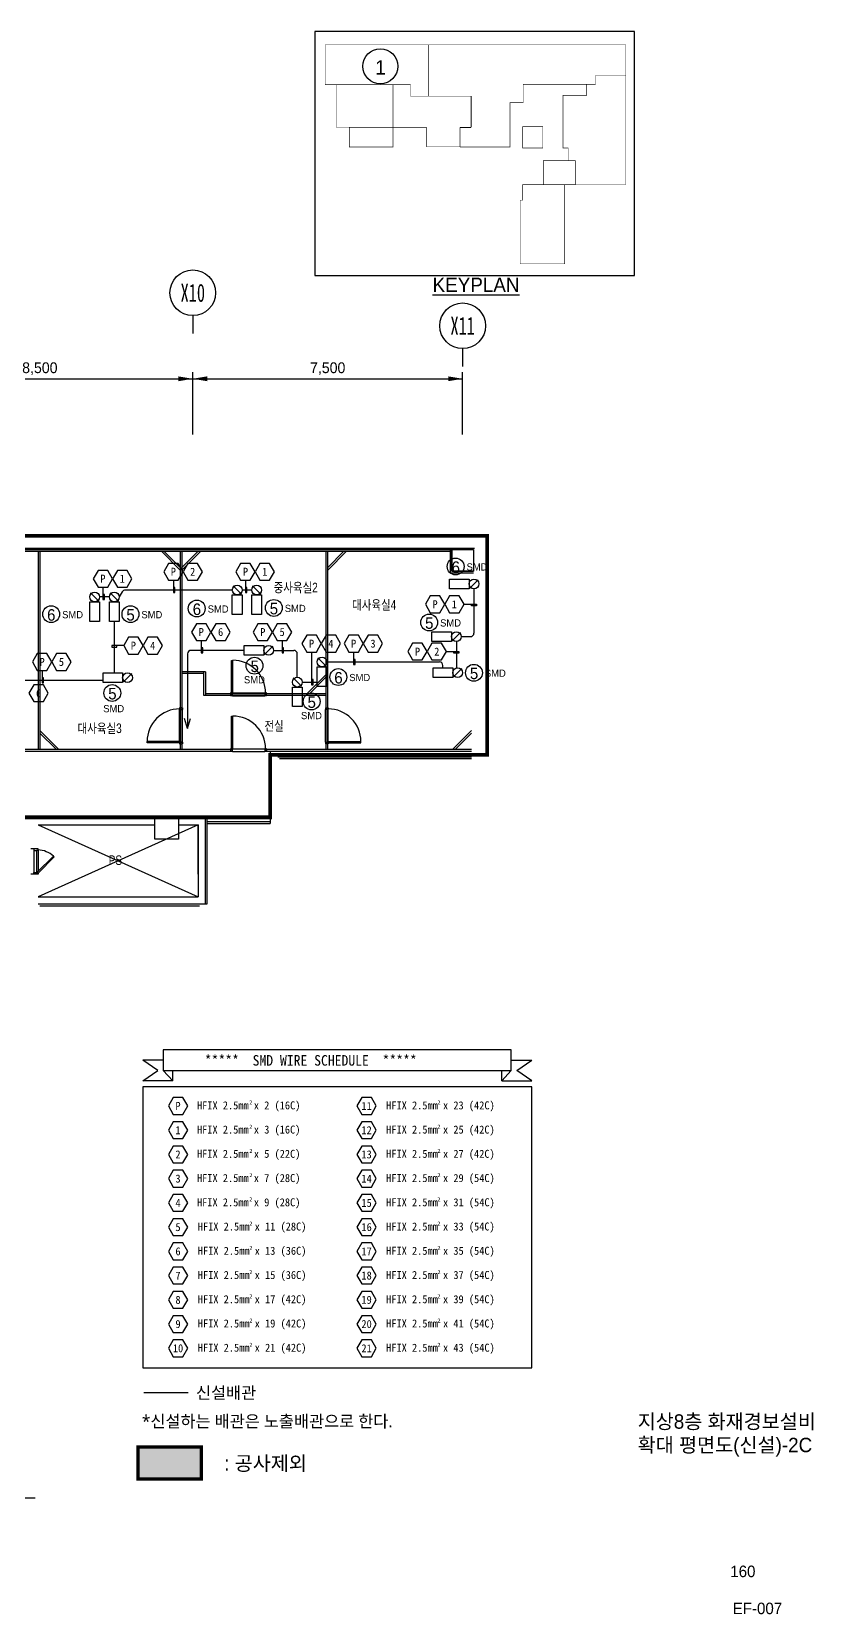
# Model space of a CAD drawing. Header units: millimetres. Extents: x 6846 to 63013, y 1940 to 45920.
# Drawn here: x 41287 to 63013, y 1940 to 45920 of the extents above; entities that cross this region are included whole.
import ezdxf
from ezdxf.enums import TextEntityAlignment as Align

# ---------------------------------------------------------------- set-up
doc = ezdxf.new("R2010")
doc.units = ezdxf.units.MM
doc.header["$LTSCALE"] = 120
doc.linetypes.add('HIDDEN', pattern=[9.525, 6.35, -3.175])
doc.linetypes.add('HIDDENX2', pattern=[0.75, 0.5, -0.25])
for name, color, linetype in [('1구역', 41, 'Continuous'), ('7', 7, 'Continuous'), ('ARCH', 9, 'Continuous'), ('DAMPER', 2, 'Continuous'), ('fire', 2, 'Continuous'), ('fire-l', 4, 'Continuous'), ('FORM', 7, 'Continuous'), ('smd-f', 2, 'Continuous'), ('공사제외', 5, 'Continuous')]:
    doc.layers.add(name, color=color, linetype=linetype)
doc.styles.add('GHD', font='')
doc.styles.add('ghs', font='')
doc.styles.add('SUKWOO', font='malgun.ttf')
doc.styles.add('TEST', font='')
doc.styles.add('TT', font='')
doc.styles.add('돋움', font='')
doc.styles.add('울릉도l', font='')
doc.styles.add('울릉도M', font='HYWULM.TTF')
doc.styles.get('GHD').set_extended_font_data('Dotum')
doc.styles.get('ghs').set_extended_font_data('Dotum')
doc.styles.get('TEST').set_extended_font_data('Dotum')
doc.styles.get('TT').set_extended_font_data('Dotum')
doc.styles.get('돋움').set_extended_font_data('DotumChe')
doc.styles.get('울릉도l').set_extended_font_data('Dotum')

# ---------------------------------------------------------------- blocks, each defined once
blk = doc.blocks.new('*U2')
blk.add_line((0, 5), (0, 0))
blk.add_circle((0, 11.35), 6.35)
at = {"color": 3, "style": '돋움'}
blk.add_attdef('NO', text='', height=5, dxfattribs=at).set_placement((0, 11.35), align=Align.MIDDLE_CENTER)
blk = doc.blocks.new('e-22-1')
at = {"layer": 'DAMPER'}
blk.add_line((-5, 1), (-1, 1), dxfattribs=at)
at = {"layer": 'fire'}
for p, q in [((-5, -1), (-5, 1)), ((-1, 1), (-1, -1)), ((0.85, 0.85), (-0.85, -0.85)), ((-1, -1), (-5, -1))]:
    blk.add_line(p, q, dxfattribs=at)
blk.add_circle((0, 0), 1, dxfattribs=at)

msp = doc.modelspace()

# ---------------------------------------------------------------- hatches: boundary and pattern name
at = {"layer": '공사제외'}
h = msp.add_hatch(color=253, dxfattribs=at)
h.dxf.hatch_style = 1
h.paths.add_polyline_path([(44246, 6589), (46004, 6589), (46004, 5702), (44246, 5702)])

# ---------------------------------------------------------------- linework, layer by layer
at = {"layer": '1구역', "color": 1, "linetype": 'HIDDENX2', "ltscale": 7, "const_width": 14, "elevation": 0}
msp.add_lwpolyline([(49443, 45505), (49443, 44703), (49443, 44446), (51818, 44446), (51818, 44127), (52323, 44127), (52323, 45554), (49443, 45554)], close=True, dxfattribs=at)
at = {"layer": '1구역', "color": 4, "linetype": 'HIDDENX2', "ltscale": 7, "elevation": 0}
for points, const_width in [([(54583, 43948), (54949, 43948), (54949, 44458), (56956, 44458), (56956, 44702), (57800, 44702), (57800, 45554), (52323, 45554), (52323, 44127), (53505, 44127), (53505, 43268), (53197, 43268), (53197, 42715), (54583, 42715), (54583, 43948)], 14), ([(30965, 20438), (33579, 20438), (33579, 24080), (47915, 24080), (47915, 25821), (53945, 25821), (53945, 31910), (14827, 31910), (14827, 21720), (23265, 21720), (23265, 15580), (21065, 15580), (21065, 11630), (30965, 11630), (30965, 20438)], 100)]:
    msp.add_lwpolyline(points, dxfattribs=dict(at, const_width=const_width))
at = {"layer": '1구역', "color": 2, "linetype": 'HIDDENX2', "ltscale": 7, "const_width": 14, "elevation": 0}
msp.add_lwpolyline([(49752, 44446), (49752, 43264), (51331, 43264), (51331, 44446)], close=True, dxfattribs=at)
at = {"layer": '1구역', "color": 3, "linetype": 'HIDDENX2', "ltscale": 7, "const_width": 14, "elevation": 0}
for points in [[(51331, 44446), (51818, 44446), (51818, 44127), (53493, 44127), (53493, 43252), (53186, 43252), (53186, 42721), (52265, 42721), (52265, 43252), (51331, 43252)], [(50115, 43261), (51332, 43261), (51332, 42715), (50115, 42715)]]:
    msp.add_lwpolyline(points, close=True, dxfattribs=at)
at = {"layer": '1구역', "color": 5, "linetype": 'HIDDENX2', "ltscale": 7, "const_width": 14, "elevation": 0}
for points in [[(56956, 44458), (56956, 44702), (57800, 44702), (57800, 41673), (56396, 41673), (56396, 42337), (56200, 42337), (56200, 42687), (56053, 42687), (56053, 44150), (56711, 44150), (56711, 44458)], [(55507, 41673), (56396, 41666), (56396, 42337), (55507, 42337), (55507, 41666)]]:
    msp.add_lwpolyline(points, close=True, dxfattribs=at)
at = {"layer": '1구역', "color": 4, "linetype": 'HIDDENX2', "ltscale": 7, "const_width": 14, "elevation": 0}
msp.add_lwpolyline([(54933, 43279), (55493, 43279), (55493, 42687), (54933, 42687)], close=True, dxfattribs=at)
at = {"layer": '1구역', "color": 3, "linetype": 'HIDDENX2', "ltscale": 7, "const_width": 14, "elevation": 0}
msp.add_lwpolyline([(54933, 41238), (54933, 41666), (56102, 41666), (56102, 39467), (54862, 39467), (54862, 41238), (54933, 41238)], dxfattribs=at)
at = {"layer": 'ARCH', "color": 1}
for p, q in [((37265, 36274, 0), (45765, 36274, 0)), ((45765, 34725, 0), (45765, 36462, 0)), ((45765, 34725, 0), (45765, 36462, 0)), ((45765, 36274, 0), (53265, 36274, 0)), ((53265, 34725, 0), (53265, 36462, 0))]:
    msp.add_line(p, q, dxfattribs=at)
at = {"layer": 'ARCH', "color": 9}
for p, q in [((53595, 31560, 0), (29915, 31560, 0)), ((37565, 31530, 0), (52965, 31530, 0)), ((37565, 31480, 0), (52915, 31480, 0)), ((41465, 31480, 0), (41465, 25980, 0)), ((41515, 31480, 0), (41515, 25980, 0)), ((44894, 31480, 0), (45415, 30959, 0)), ((44965, 31480, 0), (45415, 31030, 0)), ((45415, 31480, 0), (45415, 25980, 0)), ((45415, 31480, 0), (45415, 25980, 0)), ((45465, 31480, 0), (45465, 25980, 0)), ((45465, 31480, 0), (45465, 25980, 0)), ((45915, 31480, 0), (45465, 31030, 0)), ((45986, 31480, 0), (45465, 30959, 0)), ((49465, 31480, 0), (49465, 25980, 0)), ((49515, 25980, 0), (49515, 31480, 0)), ((49965, 31480, 0), (49515, 31030, 0)), ((50036, 31480, 0), (49515, 30959, 0)), ((52915, 31530, 0), (52915, 30880, 0)), ((52965, 31530, 0), (52965, 30930, 0)), ((52965, 31530, 0), (53565, 31530, 0)), ((52965, 30930, 0), (52965, 31530, 0)), ((52965, 31530, 0), (53565, 31530, 0)), ((52965, 30930, 0), (52965, 31530, 0)), ((53565, 31530, 0), (53565, 30930, 0)), ((53565, 31530, 0), (53565, 30930, 0)), ((52915, 30880, 0), (53565, 30880, 0)), ((52965, 30930, 0), (53565, 30930, 0)), ((53565, 30930, 0), (52965, 30930, 0)), ((53565, 30930, 0), (52965, 30930, 0)), ((46845, 27545, 0), (46845, 28450, 0)), ((46845, 28450, 0), (46880, 28450, 0)), ((46880, 27545, 0), (46880, 28450, 0)), ((46115, 28130, 0), (45465, 28130, 0)), ((46065, 28080, 0), (45465, 28080, 0)), ((46065, 28130, 0), (46065, 27480, 0)), ((46115, 28130, 0), (46115, 27480, 0)), ((48944, 27530, 0), (49465, 28051, 0)), ((49015, 27530, 0), (49465, 27980, 0)), ((46065, 27480, 0), (49465, 27480, 0)), ((46115, 27530, 0), (49465, 27530, 0)), ((46845, 27545, 0), (46815, 27545, 0)), ((46815, 27545, 0), (46815, 27465, 0)), ((46815, 27530, 0), (46815, 27480, 0)), ((46815, 27530, 0), (46815, 27480, 0)), ((46865, 27465, 0), (46815, 27465, 0)), ((46845, 27509, 0), (46845, 27545, 0)), ((46880, 27545, 0), (46845, 27545, 0)), ((46865, 27509, 0), (46845, 27509, 0)), ((46865, 27465, 0), (46865, 27509, 0)), ((46865, 27465, 0), (47765, 27465, 0)), ((46880, 27545, 0), (47786, 27545, 0)), ((47765, 27509, 0), (47765, 27465, 0)), ((47786, 27509, 0), (47765, 27509, 0)), ((47786, 27509, 0), (47765, 27509, 0)), ((47815, 27465, 0), (47765, 27465, 0)), ((47786, 27545, 0), (47786, 27509, 0)), ((47815, 27545, 0), (47786, 27545, 0)), ((47815, 27465, 0), (47815, 27545, 0)), ((47815, 27480, 0), (47815, 27530, 0)), ((45400, 27130, 0), (45400, 27101, 0)), ((45480, 27130, 0), (45400, 27130, 0)), ((45400, 27101, 0), (45436, 27101, 0)), ((45400, 26195, 0), (45400, 27101, 0)), ((45465, 27130, 0), (45415, 27130, 0)), ((45436, 27101, 0), (45436, 27080, 0)), ((45436, 27101, 0), (45436, 27080, 0)), ((45436, 27080, 0), (45480, 27080, 0)), ((45480, 27130, 0), (45480, 27080, 0)), ((45480, 26180, 0), (45480, 27080, 0)), ((46845, 25995, 0), (46845, 26900, 0)), ((46845, 26900, 0), (46880, 26900, 0)), ((46880, 25995, 0), (46880, 26900, 0)), ((49450, 27130, 0), (49530, 27130, 0)), ((49450, 27130, 0), (49450, 27080, 0)), ((49494, 27080, 0), (49450, 27080, 0)), ((49450, 26180, 0), (49450, 27080, 0)), ((49465, 27130, 0), (49515, 27130, 0)), ((49494, 27101, 0), (49494, 27080, 0)), ((49530, 27101, 0), (49494, 27101, 0)), ((49494, 27101, 0), (49494, 27080, 0)), ((49530, 27130, 0), (49530, 27101, 0)), ((49530, 26195, 0), (49530, 27101, 0)), ((42036, 25980, 0), (41515, 26501, 0)), ((41965, 25980, 0), (41515, 26430, 0)), ((52994, 25980, 0), (53515, 26501, 0)), ((53065, 25980, 0), (53515, 26430, 0)), ((33675, 25980, 0), (46815, 25980, 0)), ((45400, 26195, 0), (44495, 26195, 0)), ((44495, 26160, 0), (44495, 26195, 0)), ((45400, 26160, 0), (44495, 26160, 0)), ((45400, 26195, 0), (45400, 26160, 0)), ((45400, 26160, 0), (45400, 26130, 0)), ((45436, 26160, 0), (45400, 26160, 0)), ((45400, 26130, 0), (45480, 26130, 0)), ((45415, 26130, 0), (45465, 26130, 0)), ((45415, 26130, 0), (45465, 26130, 0)), ((45436, 26180, 0), (45436, 26160, 0)), ((45480, 26180, 0), (45436, 26180, 0)), ((45480, 26180, 0), (45480, 26130, 0)), ((46845, 25995, 0), (46815, 25995, 0)), ((46815, 25995, 0), (46815, 25915, 0)), ((46815, 25980, 0), (46815, 25930, 0)), ((46815, 25980, 0), (46815, 25930, 0)), ((46815, 25980, 0), (46815, 25930, 0)), ((46845, 25959, 0), (46845, 25995, 0)), ((46880, 25995, 0), (46845, 25995, 0)), ((46865, 25959, 0), (46845, 25959, 0)), ((46865, 25915, 0), (46865, 25959, 0)), ((46880, 25995, 0), (47786, 25995, 0)), ((47765, 25959, 0), (47765, 25915, 0)), ((47786, 25959, 0), (47765, 25959, 0)), ((47786, 25959, 0), (47765, 25959, 0)), ((47786, 25995, 0), (47786, 25959, 0)), ((47815, 25995, 0), (47786, 25995, 0)), ((47815, 25915, 0), (47815, 25995, 0)), ((47815, 25980, 0), (47815, 25930, 0)), ((47815, 25980, 0), (47915, 25980, 0)), ((47815, 25930, 0), (47815, 25980, 0)), ((47915, 25980, 0), (53515, 25980, 0)), ((49450, 26180, 0), (49494, 26180, 0)), ((49450, 26180, 0), (49450, 26130, 0)), ((49530, 26130, 0), (49450, 26130, 0)), ((49515, 26130, 0), (49465, 26130, 0)), ((49515, 26130, 0), (49465, 26130, 0)), ((49494, 26180, 0), (49494, 26160, 0)), ((49494, 26160, 0), (49530, 26160, 0)), ((49530, 26195, 0), (50435, 26195, 0)), ((49530, 26195, 0), (49530, 26160, 0)), ((49530, 26160, 0), (49530, 26130, 0)), ((49530, 26160, 0), (50435, 26160, 0)), ((50435, 26160, 0), (50435, 26195, 0)), ((33675, 25930, 0), (46815, 25930, 0)), ((46865, 25915, 0), (46815, 25915, 0)), ((46865, 25915, 0), (47765, 25915, 0)), ((47815, 25915, 0), (47765, 25915, 0)), ((47815, 25930, 0), (47965, 25930, 0)), ((47915, 25930, 0), (47915, 23920, 0)), ((47965, 25930, 0), (53515, 25930, 0)), ((48125, 25770, 0), (53515, 25770, 0)), ((48175, 25720, 0), (53515, 25720, 0)), ((33115, 24130, 0), (46165, 24130, 0)), ((33115, 24080, 0), (43490, 24080, 0)), ((41465, 24080, 0), (36365, 24080, 0)), ((41465, 24080, 0), (44715, 24080, 0)), ((41465, 24080, 0), (44715, 24080, 0)), ((41465, 23880, 0), (44715, 23880, 0)), ((41465, 23880, 0), (44715, 23880, 0)), ((41465, 23880, 0), (45915, 21880, 0)), ((45915, 23880, 0), (41465, 21880, 0)), ((41465, 23880, 0), (45915, 21880, 0)), ((45915, 23880, 0), (41465, 21880, 0)), ((44715, 24080, 0), (45365, 24080, 0)), ((44715, 23480, 0), (44715, 24080, 0)), ((44715, 24080, 0), (45365, 24080, 0)), ((44715, 23480, 0), (44715, 24080, 0)), ((45365, 24080, 0), (46115, 24080, 0)), ((45365, 24080, 0), (46115, 24080, 0)), ((45365, 24080, 0), (45365, 23480, 0)), ((45365, 24080, 0), (45365, 23480, 0)), ((45365, 23880, 0), (45915, 23880, 0)), ((45365, 23880, 0), (45915, 23880, 0)), ((45915, 22509, 0), (45915, 23880, 0)), ((45915, 22509, 0), (45915, 23880, 0)), ((45915, 23880, 0), (45915, 21880, 0)), ((46115, 24080, 0), (46115, 24080, 0)), ((46115, 21680, 0), (46115, 24080, 0)), ((46165, 24130, 0), (47915, 24130, 0)), ((46165, 21680, 0), (46165, 24130, 0)), ((46165, 24080, 0), (47915, 24080, 0)), ((46165, 23970, 0), (47915, 23970, 0)), ((46165, 23920, 0), (47915, 23920, 0)), ((45365, 23480, 0), (44715, 23480, 0)), ((45365, 23480, 0), (44715, 23480, 0)), ((41465, 23209, 0), (41265, 23209, 0)), ((41465, 23209, 0), (41265, 23209, 0)), ((41465, 23209, 0), (41345, 23209, 0)), ((41345, 23209, 0), (41345, 23164, 0)), ((41465, 23209, 0), (41345, 23209, 0)), ((41345, 23209, 0), (41345, 23164, 0)), ((41345, 23164, 0), (41345, 22554, 0)), ((41345, 23164, 0), (41420, 23164, 0)), ((41345, 23164, 0), (41345, 22554, 0)), ((41345, 23164, 0), (41420, 23164, 0)), ((41420, 23164, 0), (41420, 23179, 0)), ((41420, 23179, 0), (41465, 23179, 0)), ((41420, 23164, 0), (41420, 23179, 0)), ((41420, 23179, 0), (41465, 23179, 0)), ((41420, 23164, 0), (41420, 22554, 0)), ((41420, 23164, 0), (41420, 22554, 0)), ((41895, 23012, 0), (41444, 22560, 0)), ((41895, 23012, 0), (41444, 22560, 0)), ((41465, 23179, 0), (41465, 23209, 0)), ((41465, 23179, 0), (41465, 23209, 0)), ((41465, 23179, 0), (41465, 22581, 0)), ((41465, 23179, 0), (41465, 22581, 0)), ((41916, 22991, 0), (41465, 22539, 0)), ((41916, 22991, 0), (41465, 22539, 0)), ((41895, 23012, 0), (41916, 22991, 0)), ((41895, 23012, 0), (41916, 22991, 0)), ((41465, 22509, 0), (41265, 22509, 0)), ((41465, 22509, 0), (41265, 22509, 0)), ((41345, 22509, 0), (41345, 22554, 0)), ((41345, 22554, 0), (41420, 22554, 0)), ((41345, 22509, 0), (41345, 22554, 0)), ((41345, 22554, 0), (41420, 22554, 0)), ((41465, 22509, 0), (41345, 22509, 0)), ((41465, 22509, 0), (41345, 22509, 0)), ((41420, 22554, 0), (41420, 22539, 0)), ((41420, 22554, 0), (41420, 22539, 0)), ((41420, 22539, 0), (41465, 22539, 0)), ((41420, 22539, 0), (41465, 22539, 0)), ((41465, 22539, 0), (41444, 22560, 0)), ((41465, 22539, 0), (41444, 22560, 0)), ((41465, 22539, 0), (41465, 22509, 0)), ((41465, 22539, 0), (41465, 22509, 0)), ((41465, 21880, 0), (45915, 21880, 0)), ((41465, 21880, 0), (45915, 21880, 0)), ((41465, 21680, 0), (46115, 21680, 0)), ((41465, 21680, 0), (46115, 21680, 0)), ((41515, 21680, 0), (46115, 21680, 0)), ((41515, 21630, 0), (45955, 21630, 0)), ((45955, 21680, 0), (46165, 21680, 0))]:
    msp.add_line(p, q, dxfattribs=at)
for centre, radius, start, end in [((46881, 27546, 0), 905, 359.9639, 90.0849), ((45400, 26196, 0), 905, 89.9639, 180.0849), ((46881, 25996, 0), 905, 359.9639, 90.0849), ((49531, 26196, 0), 905, 359.9151, 90.0361), ((41446, 22494, 0), 686, 49.1042, 88.3731), ((41446, 22494, 0), 686, 49.1042, 88.3731)]:
    msp.add_arc(centre, radius, start, end, dxfattribs=at)
at = {"layer": 'ARCH', "color": 1}
for points in [[(45365, 36341, 0), (45365, 36207, 0), (45765, 36274, 0)], [(46165, 36341, 0), (46165, 36207, 0), (45765, 36274, 0)], [(52865, 36341, 0), (52865, 36207, 0), (53265, 36274, 0)]]:
    msp.add_solid(points, dxfattribs=at)
at = {"layer": 'fire', "color": 2, "linetype": 'Continuous'}
for p, q in [((44945, 17338, 0), (44377, 17338, 0)), ((44790, 17052, 0), (44377, 17338, 0)), ((54617, 17338, 0), (55184, 17338, 0)), ((54771, 17052, 0), (55184, 17338, 0)), ((44377, 16766, 0), (44790, 17052, 0)), ((45209, 16766, 0), (44377, 16766, 0)), ((44945, 17052, 0), (45209, 16766, 0)), ((45209, 16766, 0), (45209, 17052, 0)), ((54352, 16766, 0), (54352, 17052, 0)), ((54352, 16766, 0), (54617, 17052, 0)), ((54352, 16766, 0), (55184, 16766, 0)), ((55184, 16766, 0), (54771, 17052, 0))]:
    msp.add_line(p, q, dxfattribs=at)
at = {"layer": 'fire', "color": 2, "elevation": 0}
for points in [[(43269, 30486), (43269, 30141), (43310, 30141), (43310, 30280), (43269, 30280)], [(45225, 30679), (45225, 30335), (45266, 30335), (45266, 30473), (45225, 30473)], [(47230, 30679), (47230, 30335), (47270, 30335), (47270, 30473), (47230, 30473)], [(53304, 30007), (53649, 30007), (53649, 29966), (53510, 29966), (53510, 30007)], [(43846, 28858), (43512, 28858), (43512, 28817), (43651, 28817), (43651, 28858)], [(46002, 29003), (46002, 28658), (46043, 28658), (46043, 28797), (46002, 28797)], [(48249, 29003), (48249, 28658), (48289, 28658), (48289, 28797), (48249, 28797)], [(49066, 28681), (49066, 27774), (49107, 27774), (49107, 27913), (49066, 27913)], [(50236, 28681), (50236, 28337), (50277, 28337), (50277, 28475), (50236, 28475)], [(52816, 28693), (53160, 28693), (53160, 28652), (53021, 28652), (53021, 28693)], [(41577, 28172), (41577, 27828), (41617, 27828), (41617, 27966), (41577, 27966)]]:
    msp.add_lwpolyline(points, dxfattribs=at)
at = {"layer": 'fire', "color": 2, "linetype": 'Continuous', "elevation": 0}
msp.add_lwpolyline([(54617, 17052), (54617, 17623), (44945, 17623), (44945, 17052)], close=True, dxfattribs=at)
at = {"layer": 'fire', "color": 3, "elevation": 0}
msp.add_lwpolyline([(44377, 8793), (55184, 8793), (55184, 16594), (44377, 16594)], close=True, dxfattribs=at)
at = {"layer": 'fire-l', "color": 6, "ltscale": 2}
for p, q in [((43803, 30355, 0), (43718, 30211, 0)), ((46863, 30404, 0), (43889, 30404, 0)), ((47406, 30404, 0), (47135, 30404, 0)), ((53580, 30438, 0), (53580, 29208, 0)), ((43446, 30211, 0), (43175, 30211, 0)), ((43582, 29531, 0), (43582, 28103, 0)), ((53227, 29108, 0), (53480, 29108, 0)), ((45620, 28627, 0), (45620, 26559, 0)), ((47193, 28727, 0), (45720, 28727, 0)), ((48009, 28727, 0), (48570, 28727, 0)), ((48670, 27980, 0), (48670, 28627, 0)), ((53091, 28972, 0), (53091, 28236, 0)), ((49493, 28406, 0), (52618, 28406, 0)), ((52718, 28241, 0), (52718, 28306, 0)), ((40548, 27897, 0), (43271, 27897, 0)), ((48806, 27844, 0), (49221, 27844, 0)), ((45620, 26559, 0), (45535, 26836, 2807)), ((45620, 26559, 0), (45706, 26836, 2807)), ((44406, 8106, 0), (45636, 8106, 0))]:
    msp.add_line(p, q, dxfattribs=at)
at = {"layer": 'fire-l', "color": 2, "elevation": 0}
for points in [[(43538, 30718), (43404, 30951), (43135, 30951), (43001, 30718), (43135, 30486), (43404, 30486)], [(44075, 30718), (43941, 30951), (43672, 30951), (43538, 30718), (43672, 30486), (43941, 30486)], [(45494, 30912), (45360, 31144), (45091, 31144), (44957, 30912), (45091, 30679), (45360, 30679)], [(46031, 30912), (45897, 31144), (45628, 31144), (45494, 30912), (45628, 30679), (45897, 30679)], [(47498, 30912), (47364, 31144), (47095, 31144), (46961, 30912), (47095, 30679), (47364, 30679)], [(48035, 30912), (47901, 31144), (47632, 31144), (47498, 30912), (47632, 30679), (47901, 30679)], [(52767, 30007), (52633, 30239), (52364, 30239), (52230, 30007), (52364, 29774), (52633, 29774)], [(53304, 30007), (53170, 30239), (52901, 30239), (52767, 30007), (52901, 29774), (53170, 29774)], [(46271, 29235), (46136, 29468), (45868, 29468), (45733, 29235), (45868, 29003), (46136, 29003)], [(46808, 29235), (46673, 29468), (46405, 29468), (46271, 29235), (46405, 29003), (46673, 29003)], [(47980, 29235), (47846, 29468), (47577, 29468), (47443, 29235), (47577, 29003), (47846, 29003)], [(48517, 29235), (48383, 29468), (48114, 29468), (47980, 29235), (48114, 29003), (48383, 29003)], [(44383, 28858), (44248, 29090), (43980, 29090), (43846, 28858), (43980, 28625), (44248, 28625)], [(44920, 28858), (44786, 29090), (44517, 29090), (44383, 28858), (44517, 28625), (44786, 28625)], [(49335, 28914), (49201, 29146), (48932, 29146), (48798, 28914), (48932, 28681), (49201, 28681)], [(49872, 28914), (49738, 29146), (49469, 29146), (49335, 28914), (49469, 28681), (49738, 28681)], [(50505, 28914), (50371, 29146), (50102, 29146), (49968, 28914), (50102, 28681), (50371, 28681)], [(51042, 28914), (50908, 29146), (50639, 29146), (50505, 28914), (50639, 28681), (50908, 28681)], [(41845, 28405), (41711, 28637), (41442, 28637), (41308, 28405), (41442, 28172), (41711, 28172)], [(42382, 28405), (42248, 28637), (41980, 28637), (41845, 28405), (41980, 28172), (42248, 28172)], [(52278, 28693), (52144, 28926), (51875, 28926), (51741, 28693), (51875, 28461), (52144, 28461)], [(52816, 28693), (52681, 28926), (52413, 28926), (52278, 28693), (52413, 28461), (52681, 28461)], [(41750, 27534), (41616, 27767), (41347, 27767), (41213, 27534), (41347, 27302), (41616, 27302)], [(45624, 16067), (45490, 16300), (45221, 16300), (45087, 16067), (45221, 15834), (45490, 15834)], [(50864, 16067), (50730, 16300), (50461, 16300), (50327, 16067), (50461, 15834), (50730, 15834)], [(45624, 15394), (45490, 15626), (45221, 15626), (45087, 15394), (45221, 15161), (45490, 15161)], [(50864, 15394), (50730, 15626), (50461, 15626), (50327, 15394), (50461, 15161), (50730, 15161)], [(45624, 14720), (45490, 14953), (45221, 14953), (45087, 14720), (45221, 14488), (45490, 14488)], [(50864, 14720), (50730, 14953), (50461, 14953), (50327, 14720), (50461, 14488), (50730, 14488)], [(45624, 14047), (45490, 14279), (45221, 14279), (45087, 14047), (45221, 13814), (45490, 13814)], [(50864, 14047), (50730, 14279), (50461, 14279), (50327, 14047), (50461, 13814), (50730, 13814)], [(45624, 13373), (45490, 13606), (45221, 13606), (45087, 13373), (45221, 13141), (45490, 13141)], [(50864, 13373), (50730, 13606), (50461, 13606), (50327, 13373), (50461, 13141), (50730, 13141)], [(45624, 12700), (45490, 12932), (45221, 12932), (45087, 12700), (45221, 12467), (45490, 12467)], [(50864, 12700), (50730, 12932), (50461, 12932), (50327, 12700), (50461, 12467), (50730, 12467)], [(45624, 12026), (45490, 12259), (45221, 12259), (45087, 12026), (45221, 11794), (45490, 11794)], [(50864, 12026), (50730, 12259), (50461, 12259), (50327, 12026), (50461, 11794), (50730, 11794)], [(45624, 11353), (45490, 11585), (45221, 11585), (45087, 11353), (45221, 11120), (45490, 11120)], [(50864, 11353), (50730, 11585), (50461, 11585), (50327, 11353), (50461, 11120), (50730, 11120)], [(45624, 10679), (45490, 10912), (45221, 10912), (45087, 10679), (45221, 10447), (45490, 10447)], [(50864, 10679), (50730, 10912), (50461, 10912), (50327, 10679), (50461, 10447), (50730, 10447)], [(45624, 10006), (45490, 10239), (45221, 10239), (45087, 10006), (45221, 9773), (45490, 9773)], [(50864, 10006), (50730, 10239), (50461, 10239), (50327, 10006), (50461, 9773), (50730, 9773)], [(45624, 9333), (45490, 9565), (45221, 9565), (45087, 9333), (45221, 9100), (45490, 9100)], [(50864, 9333), (50730, 9565), (50461, 9565), (50327, 9333), (50461, 9100), (50730, 9100)]]:
    msp.add_lwpolyline(points, close=True, dxfattribs=at)
at = {"layer": 'fire-l', "color": 6, "ltscale": 2}
for centre, start, end in [((43889, 30304, 0), 90, 149.4757), ((53480, 29208, 0), 270, 0), ((45720, 28627, 0), 90, 180), ((48570, 28627, 0), 0, 90), ((52618, 28306, 0), 0, 90)]:
    msp.add_arc(centre, 100, start, end, dxfattribs=at)
at = {"layer": 'FORM', "color": 3}
msp.add_line((22528, 5179, 0), (41387, 5179, 0), dxfattribs=at)
at = {"layer": 'FORM', "color": 4, "elevation": 0}
msp.add_lwpolyline([(49160, 39141), (58040, 39141), (58040, 45920), (49160, 45920)], close=True, dxfattribs=at)
at = {"layer": 'FORM', "color": 4}
msp.add_circle((50977, 44960, 0), 487, dxfattribs=at)
at = {"layer": 'smd-f'}
for centre in [(53070, 31059, 0), (41829, 29732, 0), (44032, 29732, 0), (45875, 29890, 0), (48017, 29906, 0), (52334, 29503, 0), (47482, 28301, 0), (49810, 27986, 0), (53579, 28105, 0), (43527, 27542, 0), (49067, 27306, 0)]:
    msp.add_circle(centre, 234, dxfattribs=at)
at = {"layer": '공사제외', "color": 5, "linetype": 'HIDDEN', "ltscale": 2, "const_width": 94.1, "elevation": 0}
msp.add_lwpolyline([(44246, 6589), (46004, 6589), (46004, 5702), (44246, 5702)], close=True, dxfattribs=at)

# ---------------------------------------------------------------- block references
at = {"layer": 'ARCH', "color": 9}
ref = msp.add_blockref('*U2', (45766, 37528, 0), dxfattribs=dict(at, xscale=100, yscale=100, zscale=100))
ref.add_attrib('NO', 'X10', dxfattribs={"layer": '0', "color": 3, "height": 500, "style": '돋움', "width": 0.7}).set_placement((45766, 38663, 0), align=Align.MIDDLE_CENTER)
ref = msp.add_blockref('*U2', (53266, 36611, 0), dxfattribs=dict(at, xscale=100, yscale=100, zscale=100))
ref.add_attrib('NO', 'X11', dxfattribs={"layer": '0', "color": 3, "height": 500, "style": '돋움', "width": 0.7}).set_placement((53266, 37746, 0), align=Align.MIDDLE_CENTER)
at = {"layer": 'fire-l', "ltscale": 2, "xscale": 136, "yscale": 136, "zscale": 136, "rotation": 90}
for p in [(43039, 30211, 0), (43582, 30211, 0), (46999, 30404, 0), (47542, 30404, 0), (49357, 28406, 0), (48670, 27844, 0)]:
    msp.add_blockref('e-22-1', p, dxfattribs=at)
at = {"layer": 'fire-l', "ltscale": 2, "xscale": 136, "yscale": 136, "zscale": 136}
for p in [(53580, 30574, 0), (53091, 29108, 0), (47873, 28727, 0), (53126, 28105, 0), (43951, 27967, 0)]:
    msp.add_blockref('e-22-1', p, dxfattribs=at)

# ---------------------------------------------------------------- texts
at = {"layer": '7', "style": '울릉도M'}
for s, height, p in [('지상8층 화재경보설비', 400, (58130, 7098, 0)), ('확대 평면도(신설)-2C', 400, (58130, 6446, 0)), ('160', 320, (60705, 2974, 0)), ('EF-007', 320, (60773, 1945, 0))]:
    msp.add_text(s, height=height, dxfattribs=at).set_placement(p)
at = {"layer": 'ARCH', "color": 9, "style": 'GHD', "width": 0.8}
for s, p in [('중사육실2', (48013, 30341, 0)), ('대사육실4', (50193, 29858, 0)), ('대사육실3', (42564, 26429, 0)), ('전실', (47756, 26495, 0))]:
    msp.add_text(s, height=266.7, dxfattribs=at).set_placement(p)
msp.add_text('PS', height=266.7, dxfattribs=at).set_placement((43614, 22897, 0), align=Align.MIDDLE_CENTER)
msp.add_text('PS', height=266.7, dxfattribs=at).set_placement((43614, 22897, 0), align=Align.MIDDLE_CENTER)
at = {"layer": 'ARCH', "color": 9, "char_height": 300, "attachment_point": 5, "style": '울릉도l'}
for s, insert in [('8,500', (41515, 36553, 0)), ('7,500', (49515, 36553, 0))]:
    msp.add_mtext(s, dxfattribs=dict(at, insert=insert))
at = {"layer": 'fire', "style": '돋움'}
for s, height, p in [('P', 222, (43269, 30718, 0)), ('1', 222, (43807, 30718, 0)), ('P', 222, (45225, 30912, 0)), ('2', 222, (45763, 30912, 0)), ('P', 222, (47230, 30912, 0)), ('1', 222, (47767, 30912, 0)), ('P', 222, (52499, 30007, 0)), ('1', 222, (53036, 30007, 0)), ('P', 222, (46002, 29235, 0)), ('6', 222, (46539, 29235, 0)), ('P', 222, (47711, 29235, 0)), ('5', 222, (48249, 29235, 0)), ('P', 222, (44114, 28858, 0)), ('4', 222, (44651, 28858, 0)), ('P', 222, (49066, 28914, 0)), ('4', 222, (49603, 28914, 0)), ('P', 222, (50236, 28914, 0)), ('3', 222, (50774, 28914, 0)), ('P', 222, (52010, 28693, 0)), ('2', 222, (52547, 28693, 0)), ('P', 222, (41577, 28405, 0)), ('5', 222, (42114, 28405, 0)), ('6', 222, (41481, 27534, 0)), ('P', 222, (45355, 16067, 0)), ('HFIX 2.5mm x 2 (16C)', 222.35, (47319, 16067, 0)), ('2', 111, (47380, 16166, 0)), ('11', 222.3, (50596, 16067, 0)), ('HFIX 2.5mm x 23 (42C)', 222.35, (52648, 16067, 0)), ('2', 111, (52607, 16166, 0)), ('1', 222, (45355, 15394, 0)), ('HFIX 2.5mm x 3 (16C)', 222.35, (47319, 15394, 0)), ('2', 111, (47380, 15492, 0)), ('12', 222.3, (50596, 15394, 0)), ('HFIX 2.5mm x 25 (42C)', 222.35, (52648, 15394, 0)), ('2', 111, (52607, 15492, 0)), ('2', 222, (45355, 14720, 0)), ('HFIX 2.5mm x 5 (22C)', 222.35, (47319, 14720, 0)), ('2', 111, (47380, 14819, 0)), ('13', 222.3, (50596, 14720, 0)), ('HFIX 2.5mm x 27 (42C)', 222.35, (52648, 14720, 0)), ('2', 111, (52607, 14819, 0)), ('3', 222, (45355, 14047, 0)), ('HFIX 2.5mm x 7 (28C)', 222.35, (47319, 14047, 0)), ('2', 111, (47380, 14145, 0)), ('14', 222.3, (50596, 14047, 0)), ('HFIX 2.5mm x 29 (54C)', 222.35, (52648, 14047, 0)), ('2', 111, (52607, 14145, 0)), ('4', 222, (45355, 13373, 0)), ('HFIX 2.5mm x 9 (28C)', 222.35, (47319, 13373, 0)), ('2', 111, (47380, 13472, 0)), ('15', 222.3, (50596, 13373, 0)), ('HFIX 2.5mm x 31 (54C)', 222.35, (52648, 13373, 0)), ('2', 111, (52607, 13472, 0)), ('5', 222, (45355, 12700, 0)), ('HFIX 2.5mm x 11 (28C)', 222.35, (47414, 12700, 0)), ('2', 111, (47380, 12798, 0)), ('16', 222.3, (50596, 12700, 0)), ('HFIX 2.5mm x 33 (54C)', 222.35, (52648, 12700, 0)), ('2', 111, (52607, 12798, 0)), ('6', 222, (45355, 12026, 0)), ('HFIX 2.5mm x 13 (36C)', 222.35, (47414, 12026, 0)), ('2', 111, (47380, 12125, 0)), ('17', 222.3, (50596, 12026, 0)), ('HFIX 2.5mm x 35 (54C)', 222.35, (52648, 12026, 0)), ('2', 111, (52607, 12125, 0)), ('7', 222, (45355, 11353, 0)), ('HFIX 2.5mm x 15 (36C)', 222.35, (47414, 11353, 0)), ('2', 111, (47380, 11452, 0)), ('18', 222.3, (50596, 11353, 0)), ('HFIX 2.5mm x 37 (54C)', 222.35, (52648, 11353, 0)), ('2', 111, (52607, 11452, 0)), ('8', 222, (45355, 10679, 0)), ('HFIX 2.5mm x 17 (42C)', 222.35, (47414, 10679, 0)), ('2', 111, (47380, 10778, 0)), ('19', 222.3, (50596, 10679, 0)), ('HFIX 2.5mm x 39 (54C)', 222.35, (52648, 10679, 0)), ('2', 111, (52607, 10778, 0)), ('9', 222, (45355, 10006, 0)), ('HFIX 2.5mm x 19 (42C)', 222.35, (47414, 10006, 0)), ('2', 111, (47380, 10105, 0)), ('20', 222.3, (50596, 10006, 0)), ('HFIX 2.5mm x 41 (54C)', 222.35, (52648, 10006, 0)), ('2', 111, (52607, 10105, 0)), ('10', 222.3, (45355, 9333, 0)), ('HFIX 2.5mm x 21 (42C)', 222.35, (47414, 9333, 0)), ('2', 111, (47380, 9431, 0)), ('21', 222.3, (50596, 9333, 0)), ('HFIX 2.5mm x 43 (54C)', 222.35, (52648, 9333, 0)), ('2', 111, (52607, 9431, 0))]:
    msp.add_text(s, height=height, dxfattribs=at).set_placement(p, align=Align.MIDDLE)
at = {"layer": 'fire', "color": 3, "linetype": 'Continuous', "style": '돋움'}
msp.add_text('*****  SMD WIRE SCHEDULE  *****', height=294.13, dxfattribs=at).set_placement((46097, 17187, 0))
at = {"layer": 'fire', "style": 'SUKWOO'}
for s, height, p in [('신설배관', 333.3, (45854, 7931, 0)), ('*신설하는 배관은 노출배관으로 한다.', 333.33, (44349, 7139, 0))]:
    msp.add_text(s, height=height, dxfattribs=at).set_placement(p)
at = {"layer": 'FORM', "color": 4, "style": 'GHD'}
msp.add_text('1', height=400, dxfattribs=at).set_placement((50983, 44927, 0), align=Align.MIDDLE)
msp.add_text('%%uKEYPLAN', height=400, dxfattribs=at).set_placement((52431, 38685, 0))
at = {"layer": 'smd-f', "style": 'TT'}
for s, p in [('6', (53074, 31039, 0)), ('6', (45879, 29870, 0)), ('5', (48021, 29886, 0)), ('6', (41833, 29712, 0)), ('5', (44036, 29712, 0)), ('5', (52338, 29483, 0)), ('5', (47486, 28281, 0)), ('5', (53583, 28085, 0)), ('6', (49814, 27966, 0)), ('5', (43531, 27522, 0)), ('5', (49071, 27286, 0))]:
    msp.add_text(s, height=320, dxfattribs=at).set_placement(p, align=Align.MIDDLE)
at = {"layer": 'smd-f', "style": 'ghs'}
for p in [(53375, 30946, 0), (46180, 29777, 0), (48322, 29793, 0), (42134, 29619, 0), (44337, 29619, 0), (52639, 29390, 0), (53884, 27992, 0), (47188, 27811, 0), (50115, 27873, 0), (43277, 27008, 0), (48773, 26815, 0)]:
    msp.add_text('SMD', height=200, dxfattribs=at).set_placement(p)
at = {"layer": '공사제외', "color": 3, "style": 'TEST'}
msp.add_text(': 공사제외', height=400, dxfattribs=at).set_placement((47788, 6141, 0), align=Align.MIDDLE)

doc.saveas('drawing.dxf')
